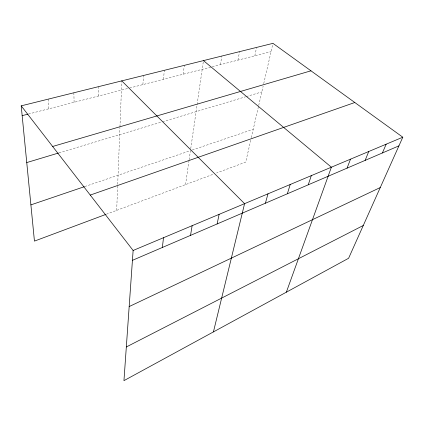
<?xml version="1.0" encoding="UTF-8"?>
<svg xmlns="http://www.w3.org/2000/svg" width="424" height="424" viewBox="0 0 424 424"><rect width="100%" height="100%" fill="white"/><g stroke="black" fill="none" stroke-linecap="round" stroke-linejoin="round"><path stroke-width="0.32" stroke-dasharray="2.12 1.59" d="M98.299 96.068L98.373 86.692M116.68 210.362L117.676 184.997M117.702 184.345L119.944 127.439M119.971 126.781L121.783 80.878M142.893 84.593L143.508 75.488M163.478 79.299L164.332 70.32M183.226 74.221L184.292 65.365M185.548 184.61L189.04 160.431M189.136 159.779L190.456 150.631L85.044 186.465M190.736 148.681L197.022 105.157M197.118 104.505L203.456 60.605M220.416 64.655L221.858 56.037M237.944 60.144L239.555 51.643M254.813 55.804L256.573 47.419M250.732 140.227L245.708 162.111L216.611 172.992M251.321 137.652L258.566 106.09M258.714 105.444L263.14 86.157M263.728 83.597L272.961 43.354M106.376 214.21L213.558 174.137M192.289 150.006L253.245 129.283M59.021 152.868L161.857 121.958M162.482 121.773L245.639 96.773M246.259 96.587L261.82 91.913M28.493 114.024L128.997 88.171M129.627 88.007L211.618 66.918M212.249 66.754L271.063 51.627M48.166 99.152L48.749 108.814M73.866 92.777L74.099 102.29"/><path stroke-width="0.64" d="M21.2 105.846L133.125 250.473L123.951 380.646L348.602 258.274L402.8 137.206L272.961 43.354L21.2 105.846L34.445 241.108L105.772 214.438M162.344 247.483L163.521 237.705M190.53 235.373L192.13 225.69M217.13 223.952L219.102 214.358M213.431 331.907L244.579 203.658L121.783 80.878M265.398 203.218L267.989 193.826M287.361 193.784L290.202 184.498M308.237 184.816L311.311 175.631M286.354 292.184L331.388 167.199L203.456 60.605M347.06 168.137L350.51 159.164M365.144 160.373L368.753 151.506M382.411 152.958L386.163 144.192M126.326 346.97L363.278 225.489M129.172 306.568L380.264 187.541M132.431 260.331L398.926 145.861M133.125 250.473L402.8 137.206M90.254 195.072L354.809 102.513M30.899 204.872L84.418 186.677M26.754 162.567L58.395 153.053M52.645 146.476L310.956 70.819M22.159 115.651L27.857 114.189"/></g></svg>
